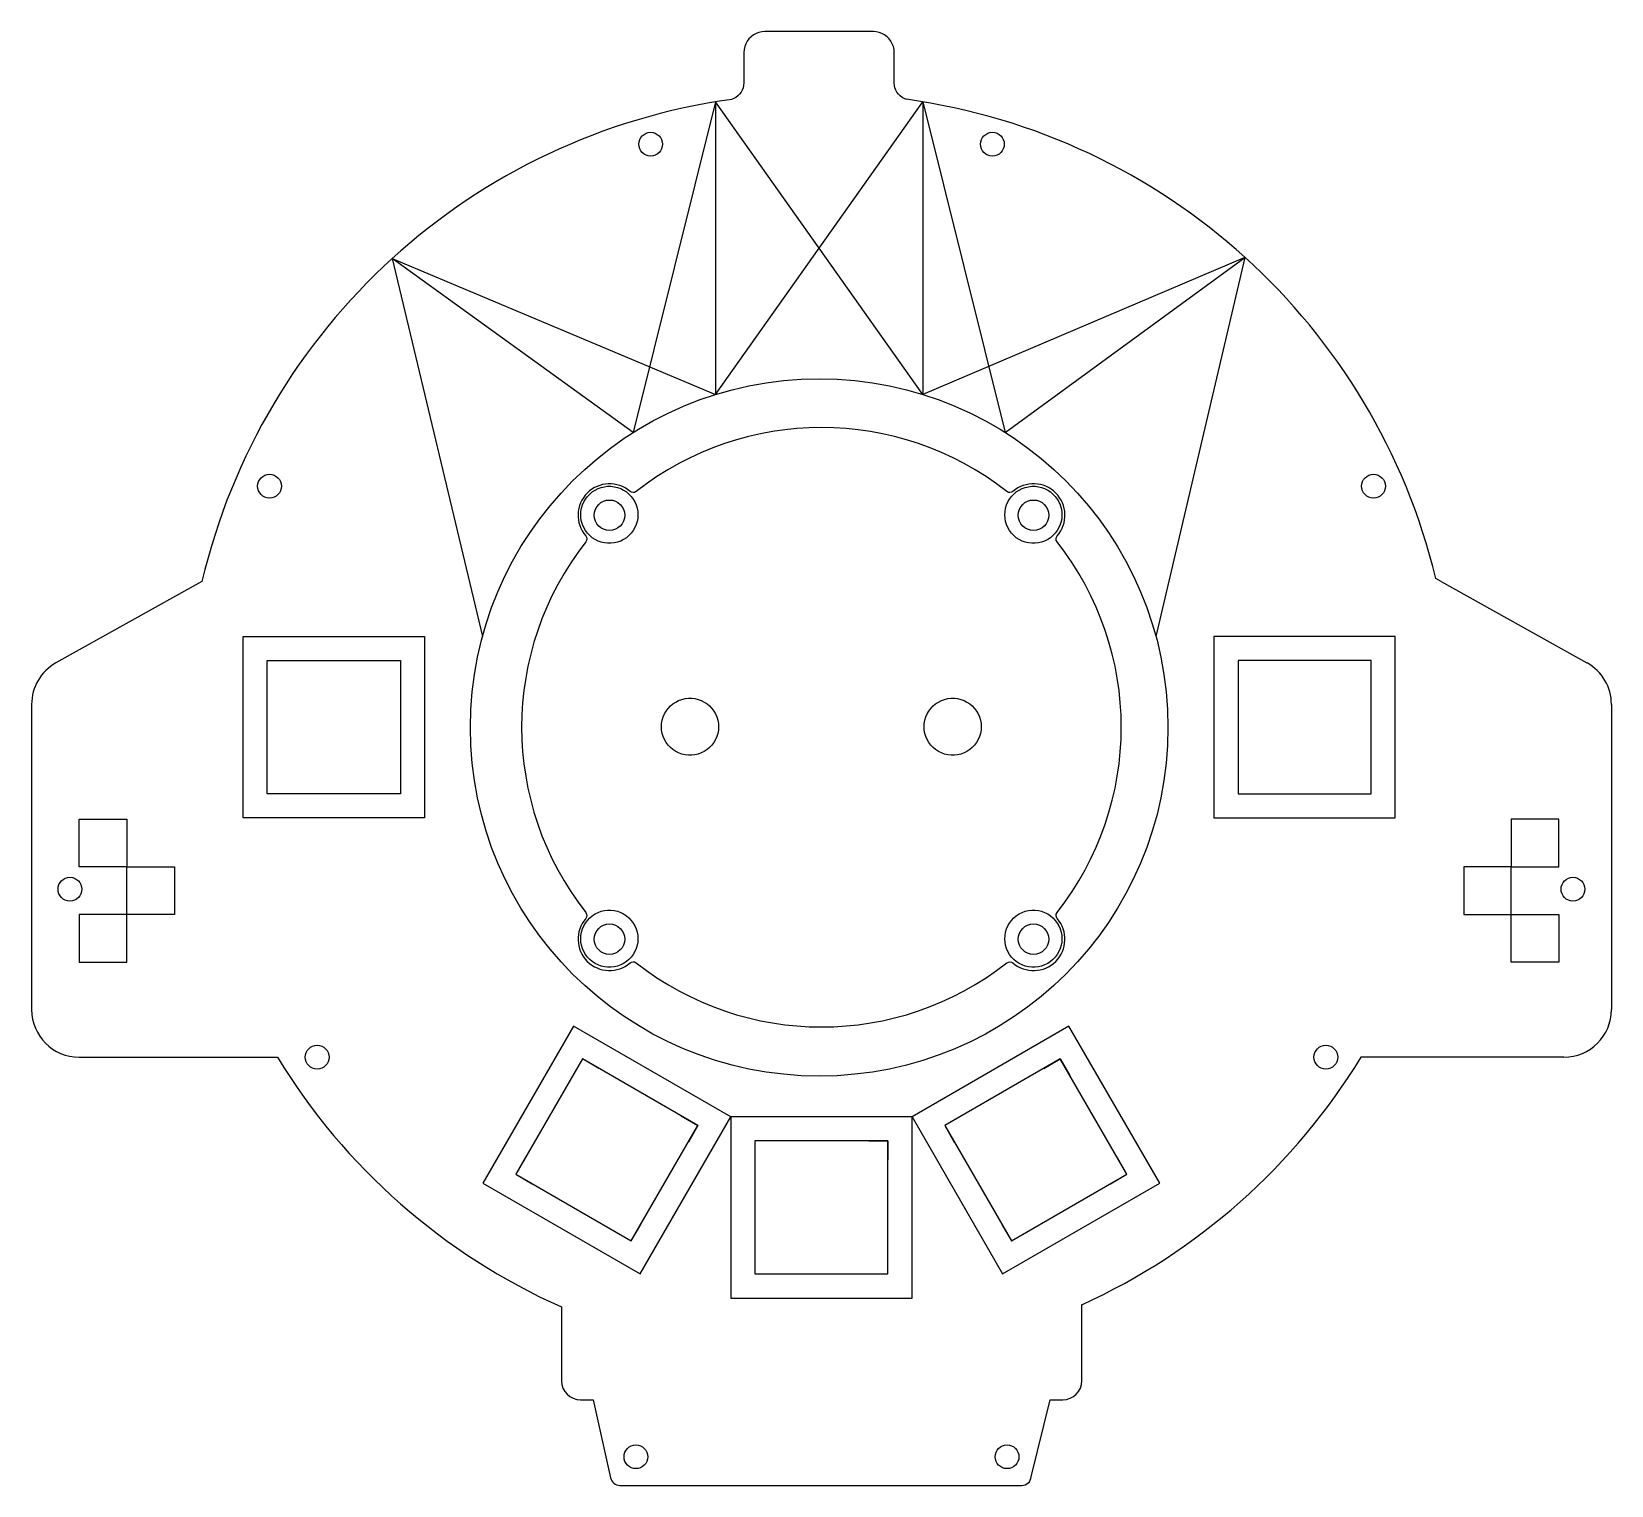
# Model space of a CAD drawing. Header units: millimetres. Extents: x 60 to 226, y -145 to 8.
import ezdxf

# ---------------------------------------------------------------- set-up
doc = ezdxf.new("R2010")
doc.units = ezdxf.units.MM
doc.layers.get('0').update_dxf_attribs({"linetype": 'CONTINUOUS'})

msp = doc.modelspace()

# ---------------------------------------------------------------- linework, layer by layer
for p, q in [((135.18, 6.76), (135.03, 6.49)), ((135.37, 7.02), (135.18, 6.76)), ((135.59, 7.24), (135.37, 7.02)), ((135.84, 7.43), (135.59, 7.24)), ((136.12, 7.58), (135.84, 7.43)), ((136.41, 7.69), (136.12, 7.58)), ((136.72, 7.75), (136.41, 7.69)), ((137.02, 7.78), (136.72, 7.75)), ((148.44, 7.78), (137.02, 7.78)), ((148.74, 7.75), (148.44, 7.78)), ((149.05, 7.69), (148.74, 7.75)), ((149.34, 7.58), (149.05, 7.69)), ((149.62, 7.43), (149.34, 7.58)), ((149.87, 7.24), (149.62, 7.43)), ((150.09, 7.02), (149.87, 7.24)), ((150.28, 6.76), (150.09, 7.02)), ((150.43, 6.49), (150.28, 6.76)), ((134.85, 5.89), (134.83, 5.58)), ((134.83, 5.58), (134.83, 2.38)), ((134.92, 6.2), (134.85, 5.89)), ((135.03, 6.49), (134.92, 6.2)), ((150.54, 6.2), (150.43, 6.49)), ((150.61, 5.89), (150.54, 6.2)), ((150.63, 5.58), (150.61, 5.89)), ((150.63, 2.38), (150.63, 5.58)), ((134.76, 1.87), (134.67, 1.63)), ((134.81, 2.12), (134.76, 1.87)), ((134.83, 2.38), (134.81, 2.12)), ((150.65, 2.12), (150.63, 2.38)), ((150.7, 1.87), (150.65, 2.12)), ((150.79, 1.63), (150.7, 1.87)), ((131.84, 0.39), (131.84, -30.37)), ((133.78, 0.74), (133.54, 0.65)), ((134, 0.86), (133.78, 0.74)), ((134.21, 1.02), (134, 0.86)), ((134.39, 1.2), (134.21, 1.02)), ((134.54, 1.4), (134.39, 1.2)), ((134.67, 1.63), (134.54, 1.4)), ((150.92, 1.4), (150.79, 1.63)), ((151.07, 1.2), (150.92, 1.4)), ((151.25, 1.02), (151.07, 1.2)), ((151.46, 0.86), (151.25, 1.02)), ((151.68, 0.74), (151.46, 0.86)), ((151.92, 0.65), (151.68, 0.74)), ((153.65, 0.39), (153.65, -30.37)), ((97.89, -16.07), (107.37, -55.8)), ((187.47, -15.95), (178.12, -55.8)), ((208.08, -50), (207.52, -49.69)), ((77.9, -50), (62.56, -58.57)), ((208.08, -50), (223.41, -58.57)), ((60, -62.93), (60, -95)), ((225.98, -62.93), (225.98, -95)), ((65, -100), (85.83, -100)), ((117.87, -100.18), (116.87, -101.92)), ((119.6, -101.18), (117.87, -100.18)), ((168.07, -100.18), (155.94, -107.18)), ((166.34, -101.18), (168.07, -100.18)), ((175.07, -112.31), (168.07, -100.18)), ((168.07, -100.18), (169.07, -101.92)), ((200.15, -100), (199.66, -100)), ((220.98, -100), (200.15, -100)), ((128.26, -106.18), (130, -107.18)), ((157.68, -106.18), (155.94, -107.18)), ((130, -107.18), (129, -108.92)), ((155.94, -107.18), (156.94, -108.92)), ((155.94, -107.18), (162.94, -119.31)), ((137.97, -108.78), (135.97, -108.78)), ((135.97, -108.78), (135.97, -110.78)), ((147.97, -108.78), (149.97, -108.78)), ((149.97, -108.78), (149.97, -110.78)), ((111.87, -110.58), (110.87, -112.31)), ((175.07, -112.31), (174.07, -110.58)), ((110.87, -112.31), (112.6, -113.31)), ((162.94, -119.31), (175.07, -112.31)), ((173.34, -113.31), (175.07, -112.31)), ((123, -119.31), (124, -117.58)), ((161.94, -117.58), (162.94, -119.31)), ((121.26, -118.31), (123, -119.31)), ((162.94, -119.31), (164.68, -118.31)), ((135.97, -120.78), (135.97, -122.78)), ((149.97, -122.78), (149.97, -120.78)), ((135.97, -122.78), (137.97, -122.78)), ((147.97, -122.78), (149.97, -122.78)), ((133.45, -125.31), (152.5, -125.31)), ((170.34, -134), (170.34, -126)), ((115.67, -126.23), (115.67, -134)), ((117.67, -136), (119, -136)), ((119, -136), (120.83, -144.22)), ((165.02, -144.1), (167, -136)), ((167, -136), (168.34, -136)), ((121.8, -145), (164.03, -145))]:
    msp.add_line(p, q)
for points in [[(123.2, -34.36), (97.89, -16.07), (131.84, -30.37), (153.65, 0.39), (162.29, -34.36), (187.47, -15.95), (153.65, -30.37), (131.84, 0.39)], [(120.18, -40.05), (120.52, -40.01), (120.87, -40.01), (121.22, -40.05), (121.56, -40.13), (121.89, -40.25), (122.2, -40.4), (122.49, -40.59), (122.76, -40.82), (123, -41.07), (123.21, -41.35), (123.38, -41.65), (123.52, -41.97), (123.62, -42.31), (123.68, -42.65), (123.7, -43), (123.68, -43.35), (123.62, -43.69), (123.52, -44.03), (123.38, -44.35), (123.21, -44.65), (123, -44.93), (122.76, -45.18), (122.49, -45.41), (122.2, -45.6), (121.89, -45.76), (121.56, -45.87), (121.22, -45.95), (120.87, -46), (120.52, -46), (120.18, -45.95), (119.84, -45.87), (119.51, -45.76), (119.2, -45.6), (118.91, -45.41), (118.64, -45.18), (118.4, -44.93), (118.19, -44.65), (118.02, -44.35), (117.88, -44.03), (117.78, -43.69), (117.72, -43.35), (117.7, -43), (117.72, -42.65), (117.78, -42.31), (117.88, -41.97), (118.02, -41.65), (118.19, -41.35), (118.4, -41.07), (118.64, -40.82), (118.91, -40.59), (119.2, -40.4), (119.51, -40.25), (119.84, -40.13)], [(163.45, -40.59), (163.75, -40.4), (164.06, -40.25), (164.39, -40.13), (164.73, -40.05), (165.07, -40.01), (165.42, -40.01), (165.77, -40.05), (166.11, -40.13), (166.43, -40.25), (166.75, -40.4), (167.04, -40.59), (167.3, -40.82), (167.54, -41.07), (167.75, -41.35), (167.93, -41.65), (168.07, -41.97), (168.17, -42.31), (168.23, -42.65), (168.25, -43), (168.23, -43.35), (168.17, -43.69), (168.07, -44.03), (167.93, -44.35), (167.75, -44.65), (167.54, -44.93), (167.3, -45.18), (167.04, -45.41), (166.75, -45.6), (166.43, -45.76), (166.11, -45.87), (165.77, -45.95), (165.42, -46), (165.07, -46), (164.73, -45.95), (164.39, -45.87), (164.06, -45.76), (163.75, -45.6), (163.45, -45.41), (163.19, -45.18), (162.95, -44.93), (162.74, -44.65), (162.57, -44.35), (162.43, -44.03), (162.33, -43.69), (162.27, -43.35), (162.25, -43), (162.27, -42.65), (162.33, -42.31), (162.43, -41.97), (162.57, -41.65), (162.74, -41.35), (162.95, -41.07), (163.19, -40.82)], [(82.22, -74.85), (82.22, -55.8), (101.27, -55.8), (101.27, -74.85)], [(184.22, -74.85), (203.27, -74.85), (203.27, -55.8), (184.22, -55.8)], [(84.74, -58.32), (98.74, -58.32), (98.74, -72.32), (84.74, -72.32)], [(200.75, -72.32), (200.75, -58.32), (186.75, -58.32), (186.75, -72.32)], [(126.19, -65.62), (126.17, -65.27), (126.19, -64.93), (126.25, -64.58), (126.35, -64.25), (126.49, -63.93), (126.67, -63.63), (126.87, -63.35), (127.11, -63.09), (127.38, -62.87), (127.67, -62.68), (127.98, -62.52), (128.31, -62.4), (128.65, -62.32), (129, -62.28), (129.35, -62.28), (129.69, -62.32), (130.03, -62.4), (130.36, -62.52), (130.67, -62.68), (130.96, -62.87), (131.23, -63.09), (131.47, -63.35), (131.68, -63.63), (131.85, -63.93), (131.99, -64.25), (132.09, -64.58), (132.15, -64.93), (132.17, -65.27), (132.15, -65.62), (132.09, -65.97), (131.99, -66.3), (131.85, -66.62), (131.68, -66.92), (131.47, -67.2), (131.23, -67.46), (130.96, -67.68), (130.67, -67.87), (130.36, -68.03), (130.03, -68.15), (129.69, -68.23), (129.35, -68.27), (129, -68.27), (128.65, -68.23), (128.31, -68.15), (127.98, -68.03), (127.67, -67.87), (127.38, -67.68), (127.11, -67.46), (126.87, -67.2), (126.67, -66.92), (126.49, -66.62), (126.35, -66.3), (126.25, -65.97)], [(156.25, -68.23), (155.91, -68.15), (155.58, -68.03), (155.27, -67.87), (154.98, -67.68), (154.71, -67.46), (154.47, -67.2), (154.27, -66.92), (154.09, -66.62), (153.95, -66.3), (153.85, -65.97), (153.79, -65.62), (153.77, -65.27), (153.79, -64.93), (153.85, -64.58), (153.95, -64.25), (154.09, -63.93), (154.27, -63.63), (154.47, -63.35), (154.71, -63.09), (154.98, -62.87), (155.27, -62.68), (155.58, -62.52), (155.91, -62.4), (156.25, -62.32), (156.6, -62.28), (156.95, -62.28), (157.29, -62.32), (157.63, -62.4), (157.96, -62.52), (158.27, -62.68), (158.56, -62.87), (158.83, -63.09), (159.07, -63.35), (159.28, -63.63), (159.45, -63.93), (159.59, -64.25), (159.69, -64.58), (159.75, -64.93), (159.77, -65.27), (159.75, -65.62), (159.69, -65.97), (159.59, -66.3), (159.45, -66.62), (159.28, -66.92), (159.07, -67.2), (158.83, -67.46), (158.56, -67.68), (158.27, -67.87), (157.96, -68.03), (157.63, -68.15), (157.29, -68.23), (156.95, -68.27), (156.6, -68.27)], [(65, -75), (70, -75), (70, -80), (75, -80), (75, -85), (70, -85), (65, -85), (65, -90), (70, -90), (70, -85), (70, -80), (65, -80)], [(220.46, -80), (220.46, -75), (215.46, -75), (215.46, -80)], [(215.46, -85), (215.46, -80), (210.46, -80), (210.46, -85)], [(117.88, -88.57), (117.78, -88.24), (117.72, -87.9), (117.7, -87.55), (117.72, -87.2), (117.78, -86.86), (117.88, -86.52), (118.02, -86.2), (118.19, -85.9), (118.4, -85.62), (118.64, -85.37), (118.91, -85.14), (119.2, -84.95), (119.51, -84.79), (119.84, -84.67), (120.18, -84.59), (120.52, -84.55), (120.87, -84.55), (121.22, -84.59), (121.56, -84.67), (121.89, -84.79), (122.2, -84.95), (122.49, -85.14), (122.76, -85.37), (123, -85.62), (123.21, -85.9), (123.38, -86.2), (123.52, -86.52), (123.62, -86.86), (123.68, -87.2), (123.7, -87.55), (123.68, -87.9), (123.62, -88.24), (123.52, -88.57), (123.38, -88.89), (123.21, -89.2), (123, -89.48), (122.76, -89.73), (122.49, -89.95), (122.2, -90.15), (121.89, -90.3), (121.56, -90.42), (121.22, -90.5), (120.87, -90.54), (120.52, -90.54), (120.18, -90.5), (119.84, -90.42), (119.51, -90.3), (119.2, -90.15), (118.91, -89.95), (118.64, -89.73), (118.4, -89.48), (118.19, -89.2), (118.02, -88.89)], [(168.25, -87.55), (168.23, -87.9), (168.17, -88.24), (168.07, -88.57), (167.93, -88.89), (167.75, -89.2), (167.54, -89.48), (167.3, -89.73), (167.04, -89.95), (166.75, -90.15), (166.43, -90.3), (166.11, -90.42), (165.77, -90.5), (165.42, -90.54), (165.07, -90.54), (164.73, -90.5), (164.39, -90.42), (164.06, -90.3), (163.75, -90.15), (163.45, -89.95), (163.19, -89.73), (162.95, -89.48), (162.74, -89.2), (162.57, -88.89), (162.43, -88.57), (162.33, -88.24), (162.27, -87.9), (162.25, -87.55), (162.27, -87.2), (162.33, -86.86), (162.43, -86.52), (162.57, -86.2), (162.74, -85.9), (162.95, -85.62), (163.19, -85.37), (163.45, -85.14), (163.75, -84.95), (164.06, -84.79), (164.39, -84.67), (164.73, -84.59), (165.07, -84.55), (165.42, -84.55), (165.77, -84.59), (166.11, -84.67), (166.43, -84.79), (166.75, -84.95), (167.04, -85.14), (167.3, -85.37), (167.54, -85.62), (167.75, -85.9), (167.93, -86.2), (168.07, -86.52), (168.17, -86.86), (168.23, -87.2)], [(220.46, -85), (220.46, -90), (215.46, -90), (215.46, -85)], [(123.92, -122.76), (133.45, -106.26), (116.95, -96.73), (107.42, -113.23)], [(133.45, -125.31), (152.5, -125.31), (152.5, -106.26), (162.02, -122.76), (178.52, -113.23), (168.99, -96.73), (152.5, -106.26), (133.45, -106.26)], [(123, -119.31), (130, -107.18), (117.87, -100.18), (110.87, -112.31)], [(135.97, -108.78), (135.97, -122.78), (149.97, -122.78), (149.97, -108.78)]]:
    msp.add_lwpolyline(points, close=True)
msp.add_lwpolyline([(118.23, -45.85, 0.346261), (118.23, -84.8, -0.359291), (118.22, -85.44, 0.930129), (122.87, -90.09, -0.359291), (123.51, -90.08, 0.346261), (162.47, -90.08, -0.359291), (163.1, -90.09, 0.930129), (167.76, -85.44, -0.359291), (167.74, -84.8, 0.346261), (167.74, -45.85, -0.359291), (167.76, -45.21, 0.930129), (163.1, -40.55, -0.359291), (162.47, -40.57, 0.346261), (123.51, -40.57, -0.359291), (122.87, -40.55, 0.930129), (118.22, -45.21, -0.359291)], format="xyb", close=True)
for centre, radius in [((125.04, -4.06), 1.25), ((160.94, -4.06), 1.25), ((142.75, -65.35), 36.64), ((85, -40), 1.25), ((200.98, -40), 1.25), ((120.71, -43.05), 1.6), ((165.26, -43.05), 1.6), ((64.03, -82.35), 1.25), ((221.94, -82.35), 1.25), ((120.71, -87.6), 1.6), ((165.26, -87.6), 1.6), ((90, -100), 1.25), ((195.98, -100), 1.25), ((123.49, -141.99), 1.25), ((162.48, -141.99), 1.25)]:
    msp.add_circle(centre, radius)
for centre, radius, start, end in [((142.75, -65.35), 66.64, 97.9349, 166.6896), ((142.75, -65.35), 66.64, 13.5872, 82.1069), ((65, -62.93), 5, 119.1798, 180), ((220.98, -62.93), 5, 0, 60.8202), ((65, -95), 5, 180, 270), ((220.98, -95), 5, -90, 0), ((142.75, -65.35), 66.64, 211.3357, 246.0276), ((142.75, -65.35), 66.64, 294.463, 328.6643), ((117.67, -134), 2, 180, 270), ((168.34, -134), 2, -90, 0), ((121.8, -144), 1, 192.5288, 270.0001), ((164.03, -144), 1, 270.0001, 354.3307)]:
    msp.add_arc(centre, radius, start, end)

doc.saveas('drawing.dxf')
